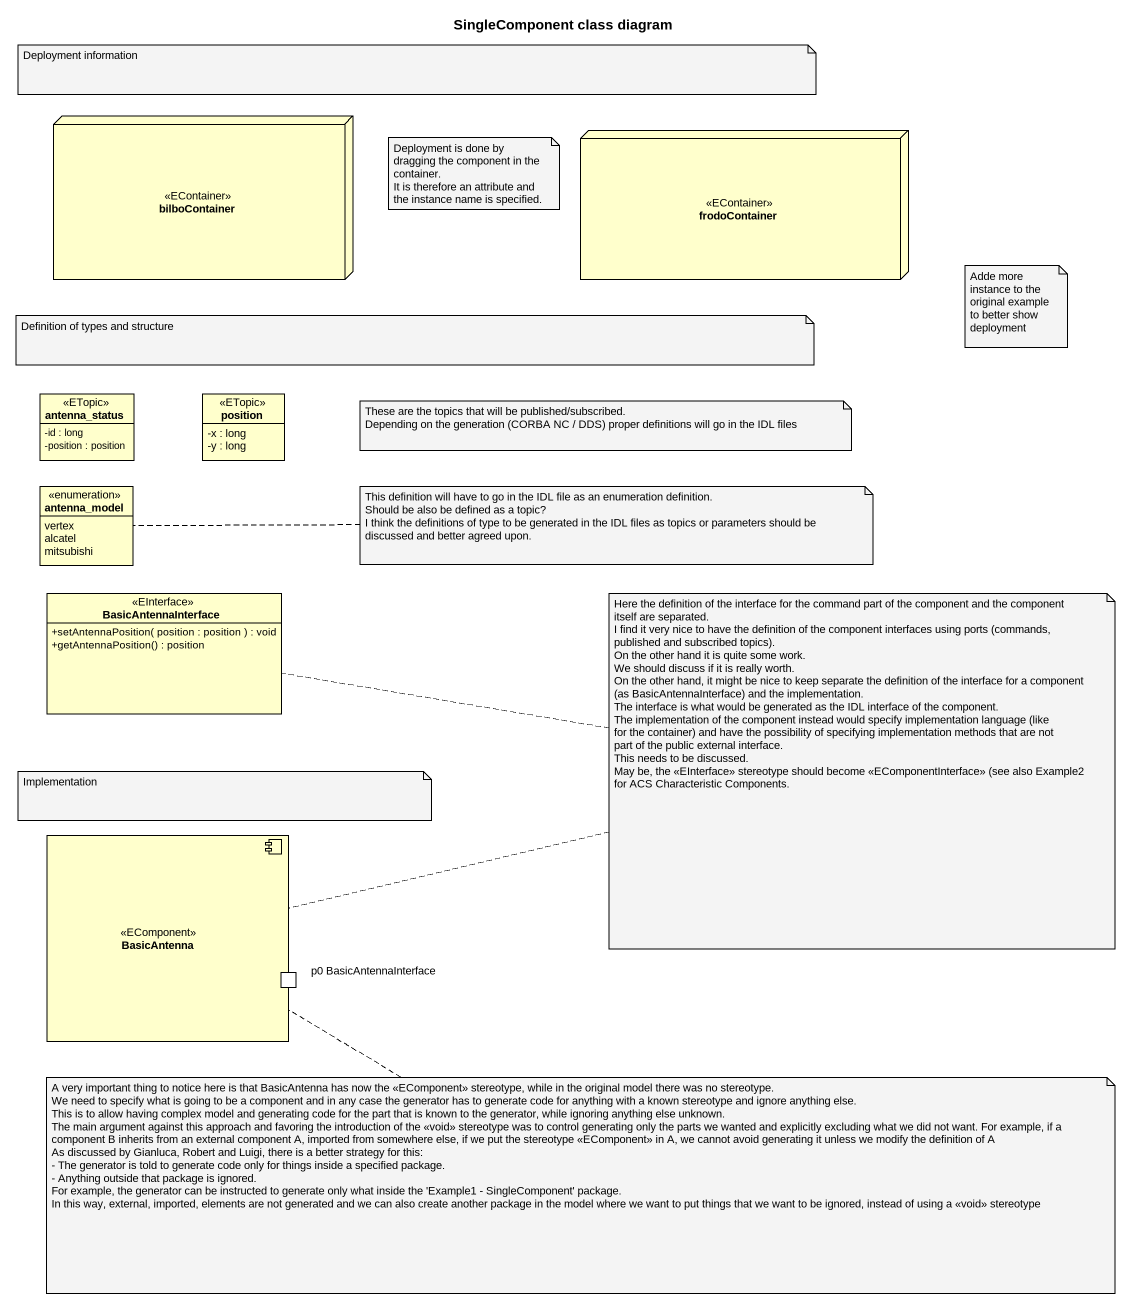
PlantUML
@startuml
title SingleComponent class diagram
allowmixing
hide circle
hide empty members
skinparam classAttributeIconSize 0
node bilboContainer <<EContainer>>
node frodoContainer <<EContainer>>
class antenna_status <<ETopic>> {
  -id : long
  -position : position
}
class position <<ETopic>> {
  -x : long
  -y : long
}
enum antenna_model {
  vertex
  alcatel
  mitsubishi
}
interface BasicAntennaInterface <<EInterface>> {
  +setAntennaPosition( position : position ) : void
  +getAntennaPosition() : position
}
component BasicAntenna <<EComponent>> {
  port "p0 BasicAntennaInterface" as p0_BasicAntennaInterface
}
note as N1
  Deployment information
end note
note as N2
  Deployment is done by dragging the component in the container.
  It is therefore an attribute and the instance name is specified.
end note
note as N3
  Adde more instance to the original example to better show deployment
end note
note as N4
  Definition of types and structure
end note
note as N5
  These are the topics that will be published/subscribed.
  Depending on the generation (CORBA NC / DDS) proper definitions will go in the IDL files
end note
note right of antenna_model
  This definition will have to go in the IDL file as an enumeration definition.
  Should be also be defined as a topic?
  I think the definitions of type to be generated in the IDL files as topics or parameters should be discussed and better agreed upon.
end note
note as N7
  Here the definition of the interface for the command part of the component and the component itself are separated.
  I find it very nice to have the definition of the component interfaces using ports (commands, published and subscribed topics).
  On the other hand it is quite some work.
  We should discuss if it is really worth.
  On the other hand, it might be nice to keep separate the definition of the interface for a component
  (as BasicAntennaInterface) and the implementation.
  The interface is what would be generated as the IDL interface of the component.
  The implementation of the component instead would specify implementation language (like
  for the container) and have the possibility of specifying implementation methods that are not
  part of the public external interface.
  This needs to be discussed.
  May be, the <<EInterface>> stereotype should become <<EComponentInterface>> (see also Example2 for ACS Characteristic Components.
end note
N7 .. BasicAntennaInterface
N7 .. BasicAntenna
note as N8
  Implementation
end note
note right of BasicAntenna
  A very important thing to notice here is that BasicAntenna has now the <<EComponent>> stereotype, while in the original model there was no stereotype.
  We need to specify what is going to be a component and in any case the generator has to generate code for anything with a known stereotype and ignore anything else.
  This is to allow having complex model and generating code for the part that is known to the generator, while ignoring anything else unknown.
  The main argument against this approach and favoring the introduction of the <<void>> stereotype was to control generating only the parts we wanted and explicitly excluding what we did not want. For example, if a component B inherits from an external component A, imported from somewhere else, if we put the stereotype <<EComponent>> in A, we cannot avoid generating it unless we modify the definition of A
  As discussed by Gianluca, Robert and Luigi, there is a better strategy for this:
  - The generator is told to generate code only for things inside a specified package.
  - Anything outside that package is ignored.
  For example, the generator can be instructed to generate only what inside the 'Example1 - SingleComponent' package.
  In this way, external, imported, elements are not generated and we can also create another package in the model where we want to put things that we want to be ignored, instead of using a <<void>> stereotype
end note
@enduml
